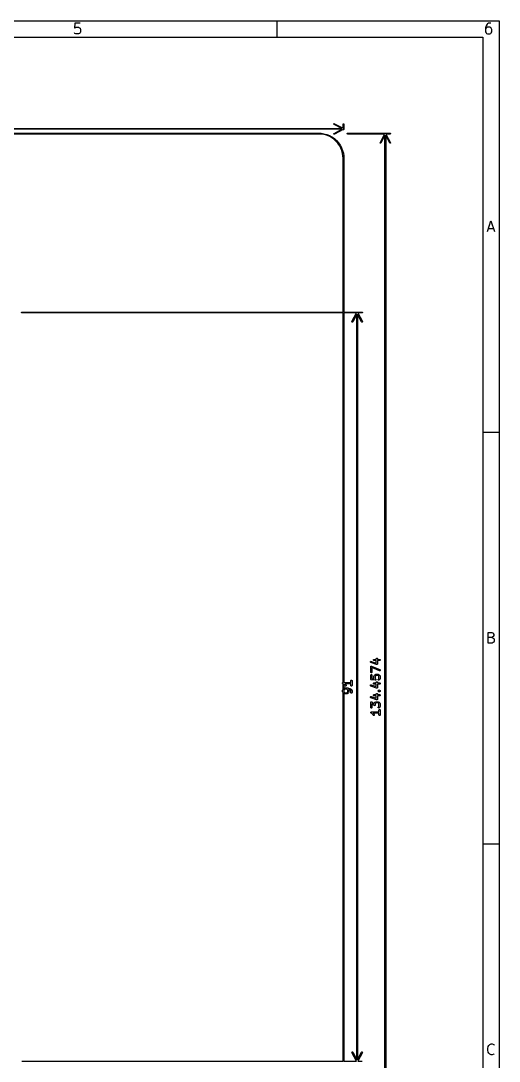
# Model space of a CAD drawing. Header units: inches. Extents: x 0.4 to 11.3, y -7.9 to -0.4.
# Drawn here: x 9.009 to 11.299, y -5.369 to -0.394 of the extents above; entities that cross this region are included whole.
import ezdxf

# ---------------------------------------------------------------- set-up
doc = ezdxf.new("R2010")
doc.units = ezdxf.units.IN
doc.header["$MEASUREMENT"] = 0
doc.layers.add('Adhesive', color=254, linetype='CONTINUOUS', true_color=0xb4dbd2)

msp = doc.modelspace()

# ---------------------------------------------------------------- linework, layer by layer
at = {"layer": 'Adhesive', "linetype": 'CONTINUOUS'}
for p, q in [((10.5074, -0.8874), (10.5081, -0.886)), ((10.5079, -0.8888), (10.5074, -0.8874)), ((10.5085, -0.8893), (10.5079, -0.8888)), ((10.5081, -0.886), (10.5095, -0.8856)), ((10.5457, -0.9087), (10.5085, -0.8893)), ((10.5095, -0.8856), (10.5103, -0.8858)), ((10.5103, -0.8858), (10.5518, -0.9074)), ((10.5518, -0.8875), (10.5519, -0.8868)), ((10.5518, -0.9074), (10.5518, -0.8875)), ((10.5519, -0.8868), (10.553, -0.8857)), ((10.553, -0.8857), (10.5545, -0.8857)), ((10.5545, -0.8857), (10.5555, -0.8868)), ((10.5555, -0.8868), (10.5557, -0.8875)), ((10.5557, -0.8875), (10.5557, -0.9135)), ((1.3025, -0.9087), (10.5457, -0.9087)), ((10.5457, -0.9126), (1.3025, -0.9126)), ((1.4125, -0.9312), (10.4356, -0.9312)), ((10.4356, -0.9351), (1.4126, -0.9351)), ((10.4356, -0.9312), (10.4357, -0.9312)), ((10.4457, -0.9356), (10.4356, -0.9351)), ((10.4357, -0.9312), (10.4357, -0.9312)), ((10.4357, -0.9312), (10.446, -0.9316)), ((10.4591, -0.9375), (10.4457, -0.9356)), ((10.446, -0.9316), (10.4461, -0.9317)), ((10.4461, -0.9317), (10.4462, -0.9317)), ((10.4462, -0.9317), (10.4598, -0.9337)), ((10.4721, -0.941), (10.4591, -0.9375)), ((10.4598, -0.9337), (10.4599, -0.9337)), ((10.4599, -0.9337), (10.46, -0.9337)), ((10.46, -0.9337), (10.4733, -0.9373)), ((10.4847, -0.946), (10.4721, -0.941)), ((10.4733, -0.9373), (10.4734, -0.9373)), ((10.4734, -0.9373), (10.4735, -0.9373)), ((10.4735, -0.9373), (10.4863, -0.9424)), ((10.4863, -0.9424), (10.4864, -0.9425)), ((10.4864, -0.9425), (10.4865, -0.9425)), ((10.4865, -0.9425), (10.4986, -0.949)), ((10.5074, -0.9339), (10.5079, -0.9325)), ((10.5081, -0.9352), (10.5074, -0.9339)), ((10.5079, -0.9325), (10.5085, -0.932)), ((10.5095, -0.9357), (10.5081, -0.9352)), ((10.5085, -0.932), (10.5457, -0.9126)), ((10.5103, -0.9355), (10.5095, -0.9357)), ((10.5518, -0.9138), (10.5103, -0.9355)), ((10.5519, -0.9142), (10.5518, -0.9138)), ((10.553, -0.9153), (10.5519, -0.9142)), ((10.5545, -0.9153), (10.553, -0.9153)), ((10.5555, -0.9142), (10.5545, -0.9153)), ((10.5557, -0.9135), (10.5555, -0.9142)), ((10.5716, -0.9324), (10.5727, -0.9313)), ((10.5716, -0.9339), (10.5716, -0.9324)), ((10.5727, -0.935), (10.5716, -0.9339)), ((10.5727, -0.9313), (10.5734, -0.9312)), ((10.5734, -0.9351), (10.5727, -0.935)), ((10.5734, -0.9312), (10.777, -0.9312)), ((10.7507, -0.9351), (10.5734, -0.9351)), ((10.7291, -0.9766), (10.7507, -0.9351)), ((10.752, -0.9412), (10.7326, -0.9784)), ((10.752, -6.2187), (10.752, -0.9412)), ((10.7753, -0.9784), (10.7559, -0.9412)), ((10.7559, -0.9412), (10.7559, -6.2187)), ((10.777, -0.9351), (10.7572, -0.9351)), ((10.7572, -0.9351), (10.7788, -0.9766)), ((10.777, -0.9312), (10.7778, -0.9313)), ((10.7778, -0.935), (10.777, -0.9351)), ((10.7778, -0.9313), (10.7788, -0.9324)), ((10.7788, -0.9339), (10.7778, -0.935)), ((10.7788, -0.9324), (10.7788, -0.9339)), ((10.4966, -0.9524), (10.4847, -0.946)), ((10.5076, -0.9602), (10.4966, -0.9524)), ((10.4986, -0.949), (10.4986, -0.9491)), ((10.4986, -0.9491), (10.4987, -0.9491)), ((10.4987, -0.9491), (10.51, -0.957)), ((10.5177, -0.9691), (10.5076, -0.9602)), ((10.51, -0.957), (10.5101, -0.9571)), ((10.5101, -0.9571), (10.5102, -0.9572)), ((10.5102, -0.9572), (10.5204, -0.9663)), ((10.5267, -0.9792), (10.5177, -0.9691)), ((10.5204, -0.9663), (10.5205, -0.9664)), ((10.5205, -0.9664), (10.5206, -0.9664)), ((10.5206, -0.9664), (10.5297, -0.9767)), ((10.5345, -0.9903), (10.5267, -0.9792)), ((10.5297, -0.9767), (10.5298, -0.9768)), ((10.5298, -0.9768), (10.5299, -0.9769)), ((10.5299, -0.9769), (10.5377, -0.9881)), ((10.5409, -1.0022), (10.5345, -0.9903)), ((10.5377, -0.9881), (10.5378, -0.9882)), ((10.5378, -0.9882), (10.5379, -0.9883)), ((10.5379, -0.9883), (10.5444, -1.0004)), ((10.7289, -0.9773), (10.7291, -0.9766)), ((10.7293, -0.9788), (10.7289, -0.9773)), ((10.7307, -0.9795), (10.7293, -0.9788)), ((10.7321, -0.979), (10.7307, -0.9795)), ((10.7326, -0.9784), (10.7321, -0.979)), ((10.7758, -0.979), (10.7753, -0.9784)), ((10.7772, -0.9795), (10.7758, -0.979)), ((10.7785, -0.9788), (10.7772, -0.9795)), ((10.779, -0.9773), (10.7785, -0.9788)), ((10.7788, -0.9766), (10.779, -0.9773)), ((10.5459, -1.0147), (10.5409, -1.0022)), ((10.5444, -1.0004), (10.5444, -1.0005)), ((10.5444, -1.0005), (10.5445, -1.0006)), ((10.5445, -1.0006), (10.5496, -1.0134)), ((10.5494, -1.0278), (10.5459, -1.0147)), ((10.5513, -1.0412), (10.5494, -1.0278)), ((10.5496, -1.0134), (10.5496, -1.0135)), ((10.5496, -1.0135), (10.5496, -1.0136)), ((10.5496, -1.0136), (10.5532, -1.0269)), ((10.5518, -1.0513), (10.5513, -1.0412)), ((10.5532, -1.0269), (10.5532, -1.027)), ((10.5532, -1.027), (10.5532, -1.0271)), ((10.5532, -1.0271), (10.5552, -1.0407)), ((10.5552, -1.0407), (10.5552, -1.0408)), ((10.5552, -1.0408), (10.5552, -1.0409)), ((10.5552, -1.0409), (10.5557, -1.0512)), ((10.5518, -1.7867), (10.5518, -1.0513)), ((10.5557, -1.0512), (10.5557, -1.0512)), ((10.5557, -1.0512), (10.5557, -1.0513)), ((10.5557, -1.0513), (10.5557, -1.7867)), ((9.0128, -1.7879), (9.0139, -1.7868)), ((9.0128, -1.7894), (9.0128, -1.7879)), ((9.0139, -1.7904), (9.0128, -1.7894)), ((9.0139, -1.7868), (9.0146, -1.7867)), ((9.0146, -1.7906), (9.0139, -1.7904)), ((9.0146, -1.7867), (10.5518, -1.7867)), ((10.5518, -1.7906), (9.0146, -1.7906)), ((10.5518, -3.5584), (10.5518, -1.7906)), ((10.5557, -1.7867), (10.6424, -1.7867)), ((10.5557, -1.7906), (10.5557, -3.5583)), ((10.616, -1.7906), (10.5557, -1.7906)), ((10.5945, -1.8321), (10.616, -1.7906)), ((10.6424, -1.7906), (10.6225, -1.7906)), ((10.6225, -1.7906), (10.6441, -1.8321)), ((10.6424, -1.7867), (10.6431, -1.7868)), ((10.6431, -1.7904), (10.6424, -1.7906)), ((10.6431, -1.7868), (10.6442, -1.7879)), ((10.6442, -1.7894), (10.6431, -1.7904)), ((10.6442, -1.7879), (10.6442, -1.7894)), ((10.5942, -1.8328), (10.5945, -1.8321)), ((10.5947, -1.8342), (10.5942, -1.8328)), ((10.596, -1.8349), (10.5947, -1.8342)), ((10.5975, -1.8345), (10.596, -1.8349)), ((10.5979, -1.8339), (10.5975, -1.8345)), ((10.6173, -1.7967), (10.5979, -1.8339)), ((10.6173, -5.3633), (10.6173, -1.7967)), ((10.6406, -1.8339), (10.6213, -1.7967)), ((10.6213, -1.7967), (10.6213, -5.3633)), ((10.6411, -1.8345), (10.6406, -1.8339)), ((10.6426, -1.8349), (10.6411, -1.8345)), ((10.6439, -1.8342), (10.6426, -1.8349)), ((10.6443, -1.8328), (10.6439, -1.8342)), ((10.6441, -1.8321), (10.6443, -1.8328)), ((10.6824, -3.4596), (10.6828, -3.4585)), ((10.6825, -3.4608), (10.6824, -3.4596)), ((10.683, -3.4618), (10.6825, -3.4608)), ((10.6828, -3.4585), (10.6835, -3.4576)), ((10.6839, -3.4625), (10.683, -3.4618)), ((10.6835, -3.4576), (10.6845, -3.4571)), ((10.6844, -3.4628), (10.6839, -3.4625)), ((10.6842, -3.4825), (10.6843, -3.4819)), ((10.6842, -3.5087), (10.6842, -3.4825)), ((10.6843, -3.4819), (10.6845, -3.4813)), ((10.6843, -3.4819), (10.6843, -3.4819)), ((10.6843, -3.4819), (10.6843, -3.4819)), ((10.7125, -3.4721), (10.6844, -3.4628)), ((10.6845, -3.4571), (10.6857, -3.457)), ((10.6845, -3.4813), (10.6847, -3.4808)), ((10.6847, -3.4808), (10.6848, -3.4808)), ((10.6848, -3.4808), (10.6852, -3.4804)), ((10.6848, -3.4808), (10.6848, -3.4808)), ((10.6852, -3.4804), (10.6856, -3.48)), ((10.6856, -3.48), (10.6861, -3.4798)), ((10.6856, -3.48), (10.6856, -3.48)), ((10.6856, -3.48), (10.6856, -3.48)), ((10.6857, -3.457), (10.6863, -3.4572)), ((10.6861, -3.4798), (10.6866, -3.4796)), ((10.6863, -3.4572), (10.7105, -3.4653)), ((10.6866, -3.4796), (10.6866, -3.4796)), ((10.6866, -3.4796), (10.6867, -3.4796)), ((10.6867, -3.4796), (10.6872, -3.4796)), ((10.6872, -3.4796), (10.6878, -3.4796)), ((10.6878, -3.4796), (10.6878, -3.4796)), ((10.6878, -3.4796), (10.6878, -3.4796)), ((10.6878, -3.4796), (10.6884, -3.4798)), ((10.6884, -3.4798), (10.7277, -3.4966)), ((10.6974, -3.45), (10.6979, -3.449)), ((10.6974, -3.4512), (10.6974, -3.45)), ((10.6979, -3.4522), (10.6974, -3.4512)), ((10.6979, -3.449), (10.6987, -3.4481)), ((10.6987, -3.4531), (10.6979, -3.4522)), ((10.6987, -3.4481), (10.6997, -3.4477)), ((10.6997, -3.4535), (10.6987, -3.4531)), ((10.6997, -3.4477), (10.7003, -3.4476)), ((10.7003, -3.4536), (10.6997, -3.4535)), ((10.7003, -3.4476), (10.7105, -3.4476)), ((10.7105, -3.4536), (10.7003, -3.4536)), ((10.7105, -3.4444), (10.711, -3.4433)), ((10.7105, -3.445), (10.7105, -3.4444)), ((10.7105, -3.4476), (10.7105, -3.445)), ((10.7105, -3.4653), (10.7105, -3.4536)), ((10.711, -3.4433), (10.7118, -3.4425)), ((10.7118, -3.4425), (10.7129, -3.4421)), ((10.7128, -3.4722), (10.7125, -3.4721)), ((10.7129, -3.4722), (10.7128, -3.4722)), ((10.7129, -3.4421), (10.714, -3.4421)), ((10.7131, -3.4723), (10.7129, -3.4722)), ((10.7129, -3.4722), (10.7129, -3.4722)), ((10.7135, -3.4722), (10.7131, -3.4723)), ((10.714, -3.4722), (10.7135, -3.4722)), ((10.714, -3.4421), (10.7151, -3.4425)), ((10.7141, -3.4722), (10.714, -3.4722)), ((10.7142, -3.4722), (10.7141, -3.4722)), ((10.7146, -3.472), (10.7142, -3.4722)), ((10.7151, -3.4718), (10.7146, -3.472)), ((10.7151, -3.4425), (10.7159, -3.4433)), ((10.7152, -3.4717), (10.7151, -3.4718)), ((10.7153, -3.4717), (10.7152, -3.4717)), ((10.7156, -3.4713), (10.7153, -3.4717)), ((10.7159, -3.471), (10.7156, -3.4713)), ((10.7159, -3.4433), (10.7163, -3.4444)), ((10.716, -3.4708), (10.7159, -3.4709)), ((10.7159, -3.4709), (10.7159, -3.471)), ((10.7162, -3.4704), (10.716, -3.4708)), ((10.7163, -3.4699), (10.7162, -3.4704)), ((10.7163, -3.4444), (10.7164, -3.445)), ((10.7164, -3.4698), (10.7163, -3.4699)), ((10.7164, -3.445), (10.7164, -3.4476)), ((10.7164, -3.4476), (10.7266, -3.4476)), ((10.7266, -3.4536), (10.7164, -3.4536)), ((10.7164, -3.4536), (10.7164, -3.4693)), ((10.7164, -3.4693), (10.7164, -3.4696)), ((10.7164, -3.4696), (10.7164, -3.4697)), ((10.7164, -3.4697), (10.7164, -3.4698)), ((10.7266, -3.4476), (10.7271, -3.4477)), ((10.7271, -3.4535), (10.7266, -3.4536)), ((10.7271, -3.4477), (10.7282, -3.4481)), ((10.7282, -3.4531), (10.7271, -3.4535)), ((10.7282, -3.4481), (10.729, -3.449)), ((10.729, -3.4522), (10.7282, -3.4531)), ((10.729, -3.449), (10.7295, -3.45)), ((10.7295, -3.4512), (10.729, -3.4522)), ((10.7295, -3.45), (10.7295, -3.4512)), ((10.6843, -3.5093), (10.6842, -3.5087)), ((10.6842, -3.5237), (10.6843, -3.5231)), ((10.6842, -3.5425), (10.6842, -3.5237)), ((10.6847, -3.5104), (10.6843, -3.5093)), ((10.6843, -3.5231), (10.6847, -3.5221)), ((10.6856, -3.5112), (10.6847, -3.5104)), ((10.6847, -3.5221), (10.6856, -3.5213)), ((10.6866, -3.5116), (10.6856, -3.5112)), ((10.6856, -3.5213), (10.6866, -3.5208)), ((10.6878, -3.5116), (10.6866, -3.5116)), ((10.6866, -3.5208), (10.6878, -3.5208)), ((10.6888, -3.5112), (10.6878, -3.5116)), ((10.6878, -3.5208), (10.6888, -3.5213)), ((10.6897, -3.5104), (10.6888, -3.5112)), ((10.6888, -3.5213), (10.6897, -3.5221)), ((10.6901, -3.5093), (10.6897, -3.5104)), ((10.6897, -3.5221), (10.6901, -3.5231)), ((10.6902, -3.5087), (10.6901, -3.5093)), ((10.6901, -3.5231), (10.6902, -3.5237)), ((10.7254, -3.5021), (10.6902, -3.4869)), ((10.6902, -3.4869), (10.6902, -3.5087)), ((10.6902, -3.5237), (10.6902, -3.5398)), ((10.6992, -3.5293), (10.6993, -3.5288)), ((10.6992, -3.5387), (10.6992, -3.5293)), ((10.6993, -3.5286), (10.6996, -3.528)), ((10.6993, -3.5287), (10.6993, -3.5286)), ((10.6993, -3.5288), (10.6993, -3.5287)), ((10.6996, -3.528), (10.7014, -3.5243)), ((10.7014, -3.5243), (10.7016, -3.524)), ((10.7016, -3.524), (10.7017, -3.5239)), ((10.7016, -3.524), (10.7016, -3.524)), ((10.7017, -3.5238), (10.7018, -3.5237)), ((10.7017, -3.5239), (10.7017, -3.5238)), ((10.7018, -3.5237), (10.702, -3.5235)), ((10.702, -3.5235), (10.7039, -3.5216)), ((10.7039, -3.5216), (10.7041, -3.5214)), ((10.7041, -3.5214), (10.7042, -3.5213)), ((10.7041, -3.5214), (10.7041, -3.5214)), ((10.7042, -3.5213), (10.7043, -3.5213)), ((10.7043, -3.5213), (10.7044, -3.5212)), ((10.7044, -3.5212), (10.7046, -3.5211)), ((10.7046, -3.5211), (10.7084, -3.5192)), ((10.7065, -3.5273), (10.7051, -3.53)), ((10.7051, -3.53), (10.7051, -3.538)), ((10.7077, -3.5261), (10.7065, -3.5273)), ((10.7104, -3.5248), (10.7077, -3.5261)), ((10.7084, -3.5192), (10.7089, -3.519)), ((10.7089, -3.519), (10.709, -3.519)), ((10.709, -3.519), (10.7091, -3.5189)), ((10.7091, -3.5189), (10.7097, -3.5189)), ((10.7097, -3.5189), (10.7191, -3.5189)), ((10.7184, -3.5248), (10.7104, -3.5248)), ((10.7211, -3.5261), (10.7184, -3.5248)), ((10.7191, -3.5189), (10.7196, -3.5189)), ((10.7196, -3.5189), (10.7197, -3.519)), ((10.7197, -3.519), (10.7198, -3.519)), ((10.7198, -3.519), (10.7204, -3.5192)), ((10.7204, -3.5192), (10.7241, -3.5211)), ((10.7223, -3.5273), (10.7211, -3.5261)), ((10.7236, -3.53), (10.7223, -3.5273)), ((10.7236, -3.538), (10.7236, -3.53)), ((10.7241, -3.5211), (10.7244, -3.5212)), ((10.7244, -3.5212), (10.7245, -3.5213)), ((10.7245, -3.5213), (10.7245, -3.5213)), ((10.7245, -3.5213), (10.7246, -3.5214)), ((10.7246, -3.5214), (10.7247, -3.5214)), ((10.7247, -3.5214), (10.7249, -3.5216)), ((10.7249, -3.5216), (10.7268, -3.5235)), ((10.726, -3.5022), (10.7254, -3.5021)), ((10.7271, -3.5022), (10.726, -3.5022)), ((10.7268, -3.5235), (10.727, -3.5237)), ((10.727, -3.5237), (10.727, -3.5238)), ((10.727, -3.5238), (10.7271, -3.5239)), ((10.7282, -3.5018), (10.7271, -3.5022)), ((10.7271, -3.5239), (10.7271, -3.524)), ((10.7271, -3.524), (10.7272, -3.524)), ((10.7272, -3.524), (10.7273, -3.5243)), ((10.7273, -3.5243), (10.7292, -3.528)), ((10.7277, -3.4966), (10.7282, -3.4969)), ((10.7282, -3.4969), (10.729, -3.4977)), ((10.729, -3.501), (10.7282, -3.5018)), ((10.729, -3.4977), (10.7295, -3.4988)), ((10.7295, -3.5), (10.729, -3.501)), ((10.7292, -3.528), (10.7294, -3.5286)), ((10.7294, -3.5286), (10.7294, -3.5287)), ((10.7294, -3.5287), (10.7295, -3.5288)), ((10.7295, -3.4988), (10.7295, -3.5)), ((10.7295, -3.5288), (10.7295, -3.5293)), ((10.7295, -3.5293), (10.7295, -3.5387)), ((10.5496, -3.5612), (10.5497, -3.5609)), ((10.5497, -3.5615), (10.5496, -3.5612)), ((10.5497, -3.5606), (10.5498, -3.5604)), ((10.5497, -3.5609), (10.5497, -3.5606)), ((10.5497, -3.5618), (10.5497, -3.5615)), ((10.5498, -3.5621), (10.5497, -3.5618)), ((10.5498, -3.5601), (10.55, -3.5598)), ((10.5498, -3.5604), (10.5498, -3.5601)), ((10.5498, -3.5623), (10.5498, -3.5621)), ((10.55, -3.5626), (10.5498, -3.5623)), ((10.55, -3.5598), (10.5501, -3.5596)), ((10.5501, -3.5629), (10.55, -3.5626)), ((10.5501, -3.5596), (10.5503, -3.5594)), ((10.5503, -3.5631), (10.5501, -3.5629)), ((10.5503, -3.5594), (10.5505, -3.5591)), ((10.5505, -3.5633), (10.5503, -3.5631)), ((10.5505, -3.5591), (10.5507, -3.559)), ((10.5509, -3.5637), (10.5505, -3.5633)), ((10.5507, -3.559), (10.5509, -3.5588)), ((10.5509, -3.5588), (10.5512, -3.5586)), ((10.5518, -3.5642), (10.5509, -3.5637)), ((10.5509, -3.5637), (10.5509, -3.5637)), ((10.5509, -3.5637), (10.5509, -3.5637)), ((10.5509, -3.5637), (10.5509, -3.5637)), ((10.5512, -3.5586), (10.5514, -3.5585)), ((10.5514, -3.5585), (10.5517, -3.5584)), ((10.5517, -3.5584), (10.5518, -3.5584)), ((10.5518, -3.59), (10.5518, -3.5642)), ((10.5557, -3.5583), (10.589, -3.5583)), ((10.5563, -3.5673), (10.5557, -3.5669)), ((10.5557, -3.5669), (10.5557, -3.5863)), ((10.5595, -3.5705), (10.5563, -3.5673)), ((10.5612, -3.5738), (10.5595, -3.5705)), ((10.5615, -3.5743), (10.5612, -3.5738)), ((10.5623, -3.575), (10.5615, -3.5743)), ((10.589, -3.5642), (10.5616, -3.5642)), ((10.5616, -3.5642), (10.564, -3.5666)), ((10.5634, -3.5754), (10.5623, -3.575)), ((10.5646, -3.5753), (10.5634, -3.5754)), ((10.564, -3.5666), (10.5642, -3.5668)), ((10.5642, -3.5668), (10.5643, -3.5669)), ((10.5643, -3.5669), (10.5643, -3.567)), ((10.5643, -3.567), (10.5644, -3.5671)), ((10.5644, -3.5671), (10.5644, -3.5671)), ((10.5644, -3.5671), (10.5646, -3.5674)), ((10.5646, -3.5674), (10.5664, -3.5711)), ((10.5656, -3.5748), (10.5646, -3.5753)), ((10.5664, -3.5739), (10.5656, -3.5748)), ((10.5664, -3.5711), (10.5666, -3.5717)), ((10.5667, -3.5728), (10.5664, -3.5739)), ((10.5666, -3.5717), (10.5667, -3.5728)), ((10.589, -3.5494), (10.5895, -3.5483)), ((10.589, -3.55), (10.589, -3.5494)), ((10.589, -3.5583), (10.589, -3.55)), ((10.589, -3.5725), (10.589, -3.5642)), ((10.589, -3.573), (10.589, -3.5725)), ((10.5895, -3.5741), (10.589, -3.573)), ((10.5895, -3.5483), (10.5903, -3.5475)), ((10.5903, -3.5749), (10.5895, -3.5741)), ((10.5903, -3.5475), (10.5913, -3.5471)), ((10.5913, -3.5754), (10.5903, -3.5749)), ((10.5913, -3.5471), (10.5925, -3.5471)), ((10.5925, -3.5754), (10.5913, -3.5754)), ((10.5925, -3.5471), (10.5936, -3.5475)), ((10.5936, -3.5749), (10.5925, -3.5754)), ((10.5936, -3.5475), (10.5944, -3.5483)), ((10.5944, -3.5741), (10.5936, -3.5749)), ((10.5944, -3.5483), (10.5948, -3.5494)), ((10.5948, -3.573), (10.5944, -3.5741)), ((10.5948, -3.5494), (10.5949, -3.55)), ((10.5949, -3.5725), (10.5948, -3.573)), ((10.5949, -3.55), (10.5949, -3.5725)), ((10.6824, -3.5721), (10.6828, -3.571)), ((10.6825, -3.5732), (10.6824, -3.5721)), ((10.683, -3.5743), (10.6825, -3.5732)), ((10.6828, -3.571), (10.6835, -3.5701)), ((10.6839, -3.575), (10.683, -3.5743)), ((10.6835, -3.5701), (10.6845, -3.5696)), ((10.6844, -3.5753), (10.6839, -3.575)), ((10.6843, -3.5427), (10.6842, -3.5425)), ((10.6843, -3.5428), (10.6843, -3.5427)), ((10.6843, -3.5427), (10.6843, -3.5427)), ((10.6843, -3.543), (10.6843, -3.5428)), ((10.6845, -3.5434), (10.6843, -3.543)), ((10.7125, -3.5846), (10.6844, -3.5753)), ((10.6846, -3.5439), (10.6845, -3.5434)), ((10.6845, -3.5696), (10.6857, -3.5695)), ((10.6847, -3.544), (10.6846, -3.5439)), ((10.6847, -3.5441), (10.6847, -3.544)), ((10.685, -3.5444), (10.6847, -3.5441)), ((10.6853, -3.5447), (10.685, -3.5444)), ((10.6855, -3.5448), (10.6853, -3.5447)), ((10.6856, -3.5449), (10.6855, -3.5448)), ((10.686, -3.5451), (10.6856, -3.5449)), ((10.6857, -3.5695), (10.6863, -3.5697)), ((10.6863, -3.5453), (10.686, -3.5451)), ((10.6866, -3.5453), (10.6863, -3.5453)), ((10.6863, -3.5697), (10.7105, -3.5777)), ((10.6866, -3.5454), (10.6866, -3.5453)), ((10.6867, -3.5454), (10.6866, -3.5454)), ((10.6869, -3.5454), (10.6867, -3.5454)), ((10.7057, -3.5473), (10.6869, -3.5454)), ((10.6902, -3.5398), (10.6999, -3.5408)), ((10.6974, -3.5625), (10.6979, -3.5614)), ((10.6974, -3.5637), (10.6974, -3.5625)), ((10.6979, -3.5647), (10.6974, -3.5637)), ((10.6979, -3.5614), (10.6987, -3.5606)), ((10.6987, -3.5655), (10.6979, -3.5647)), ((10.6987, -3.5606), (10.6997, -3.5602)), ((10.6997, -3.566), (10.6987, -3.5655)), ((10.6993, -3.5393), (10.6992, -3.5387)), ((10.6993, -3.5394), (10.6993, -3.5393)), ((10.6993, -3.5395), (10.6993, -3.5394)), ((10.6996, -3.54), (10.6993, -3.5395)), ((10.6999, -3.5408), (10.6996, -3.54)), ((10.6997, -3.5602), (10.7003, -3.5601)), ((10.7003, -3.566), (10.6997, -3.566)), ((10.7003, -3.5601), (10.7105, -3.5601)), ((10.7105, -3.566), (10.7003, -3.566)), ((10.7051, -3.538), (10.7065, -3.5407)), ((10.7062, -3.5473), (10.7057, -3.5473)), ((10.7064, -3.5472), (10.7062, -3.5473)), ((10.7065, -3.5472), (10.7064, -3.5472)), ((10.7065, -3.5407), (10.708, -3.5423)), ((10.7069, -3.5471), (10.7065, -3.5472)), ((10.7073, -3.5469), (10.7069, -3.5471)), ((10.7074, -3.5469), (10.7073, -3.5469)), ((10.7076, -3.5468), (10.7074, -3.5469)), ((10.7079, -3.5465), (10.7076, -3.5468)), ((10.7082, -3.5462), (10.7079, -3.5465)), ((10.708, -3.5423), (10.7084, -3.5427)), ((10.7083, -3.5461), (10.7082, -3.5462)), ((10.7084, -3.546), (10.7083, -3.5461)), ((10.7084, -3.5427), (10.7085, -3.5428)), ((10.7086, -3.5456), (10.7084, -3.546)), ((10.7085, -3.5428), (10.7086, -3.543)), ((10.7086, -3.543), (10.7087, -3.5434)), ((10.7088, -3.5452), (10.7086, -3.5456)), ((10.7087, -3.5434), (10.7088, -3.5438)), ((10.7088, -3.5438), (10.7088, -3.5439)), ((10.7088, -3.5439), (10.7089, -3.5441)), ((10.7089, -3.5441), (10.7088, -3.5445)), ((10.7088, -3.5445), (10.7088, -3.5449)), ((10.7088, -3.5449), (10.7088, -3.5451)), ((10.7088, -3.5451), (10.7088, -3.5452)), ((10.7105, -3.5569), (10.711, -3.5558)), ((10.7105, -3.5575), (10.7105, -3.5569)), ((10.7105, -3.5601), (10.7105, -3.5575)), ((10.7105, -3.5777), (10.7105, -3.566)), ((10.711, -3.5558), (10.7118, -3.555)), ((10.7118, -3.555), (10.7129, -3.5546)), ((10.7129, -3.5546), (10.714, -3.5546)), ((10.714, -3.5546), (10.7151, -3.555)), ((10.7151, -3.555), (10.7159, -3.5558)), ((10.7159, -3.5558), (10.7163, -3.5569)), ((10.7163, -3.5824), (10.7162, -3.5828)), ((10.7163, -3.5569), (10.7164, -3.5575)), ((10.7164, -3.5823), (10.7163, -3.5824)), ((10.7164, -3.5575), (10.7164, -3.5601)), ((10.7164, -3.5601), (10.7266, -3.5601)), ((10.7266, -3.566), (10.7164, -3.566)), ((10.7164, -3.566), (10.7164, -3.5818)), ((10.7164, -3.5818), (10.7164, -3.5821)), ((10.7164, -3.5821), (10.7164, -3.5822)), ((10.7164, -3.5822), (10.7164, -3.5823)), ((10.7199, -3.5438), (10.7204, -3.5427)), ((10.7199, -3.5449), (10.7199, -3.5438)), ((10.7204, -3.546), (10.7199, -3.5449)), ((10.7204, -3.5427), (10.7207, -3.5423)), ((10.7212, -3.5468), (10.7204, -3.546)), ((10.7207, -3.5423), (10.7223, -3.5407)), ((10.7222, -3.5472), (10.7212, -3.5468)), ((10.7234, -3.5472), (10.7222, -3.5472)), ((10.7223, -3.5407), (10.7236, -3.538)), ((10.7245, -3.5468), (10.7234, -3.5472)), ((10.7249, -3.5464), (10.7245, -3.5468)), ((10.7268, -3.5446), (10.7249, -3.5464)), ((10.7266, -3.5601), (10.7271, -3.5602)), ((10.7271, -3.566), (10.7266, -3.566)), ((10.727, -3.5443), (10.7268, -3.5446)), ((10.7271, -3.5442), (10.727, -3.5443)), ((10.727, -3.5443), (10.727, -3.5443)), ((10.7272, -3.544), (10.7271, -3.5441)), ((10.7271, -3.5441), (10.7271, -3.5442)), ((10.7271, -3.5602), (10.7282, -3.5606)), ((10.7282, -3.5655), (10.7271, -3.566)), ((10.7273, -3.5438), (10.7272, -3.544)), ((10.7292, -3.54), (10.7273, -3.5438)), ((10.7282, -3.5606), (10.729, -3.5614)), ((10.729, -3.5647), (10.7282, -3.5655)), ((10.729, -3.5614), (10.7295, -3.5625)), ((10.7295, -3.5637), (10.729, -3.5647)), ((10.7294, -3.5395), (10.7292, -3.54)), ((10.7295, -3.5393), (10.7294, -3.5394)), ((10.7294, -3.5394), (10.7294, -3.5395)), ((10.7295, -3.5387), (10.7295, -3.5393)), ((10.7295, -3.5625), (10.7295, -3.5637)), ((10.5496, -3.595), (10.5497, -3.5944)), ((10.5496, -3.6025), (10.5496, -3.595)), ((10.5497, -3.603), (10.5496, -3.6025)), ((10.5497, -3.5942), (10.5499, -3.5936)), ((10.5497, -3.5943), (10.5497, -3.5942)), ((10.5497, -3.5944), (10.5497, -3.5943)), ((10.5497, -3.6031), (10.5497, -3.603)), ((10.5497, -3.6032), (10.5497, -3.6031)), ((10.5499, -3.6038), (10.5497, -3.6032)), ((10.5499, -3.5936), (10.5518, -3.59)), ((10.5518, -3.6075), (10.5499, -3.6038)), ((10.5518, -5.3693), (10.5518, -3.6075)), ((10.5557, -3.5863), (10.5587, -3.5848)), ((10.5569, -3.593), (10.5557, -3.5953)), ((10.5557, -3.5953), (10.5557, -3.6021)), ((10.5557, -3.6021), (10.5569, -3.6045)), ((10.5587, -3.6126), (10.5557, -3.6111)), ((10.5557, -3.6111), (10.5557, -5.3693)), ((10.5581, -3.5918), (10.5569, -3.593)), ((10.5569, -3.6045), (10.5581, -3.6057)), ((10.5607, -3.5904), (10.5581, -3.5918)), ((10.5581, -3.6057), (10.5607, -3.607)), ((10.5587, -3.5848), (10.5593, -3.5846)), ((10.5593, -3.6128), (10.5587, -3.6126)), ((10.5593, -3.5846), (10.5594, -3.5846)), ((10.5594, -3.6128), (10.5593, -3.6128)), ((10.5594, -3.5846), (10.5595, -3.5846)), ((10.5595, -3.6129), (10.5594, -3.6128)), ((10.5595, -3.5846), (10.5601, -3.5845)), ((10.5601, -3.6129), (10.5595, -3.6129)), ((10.5601, -3.5845), (10.575, -3.5845)), ((10.5694, -3.6129), (10.5601, -3.6129)), ((10.5687, -3.5904), (10.5607, -3.5904)), ((10.5607, -3.607), (10.5687, -3.607)), ((10.5714, -3.5918), (10.5687, -3.5904)), ((10.5687, -3.607), (10.5714, -3.6057)), ((10.57, -3.6129), (10.5694, -3.6129)), ((10.5701, -3.6128), (10.57, -3.6129)), ((10.5702, -3.6128), (10.5701, -3.6128)), ((10.5707, -3.6126), (10.5702, -3.6128)), ((10.5745, -3.6107), (10.5707, -3.6126)), ((10.5726, -3.593), (10.5714, -3.5918)), ((10.5714, -3.6057), (10.5726, -3.6045)), ((10.574, -3.5957), (10.5726, -3.593)), ((10.5726, -3.6045), (10.574, -3.6018)), ((10.574, -3.6018), (10.574, -3.5957)), ((10.5747, -3.6106), (10.5745, -3.6107)), ((10.5748, -3.6105), (10.5747, -3.6106)), ((10.5749, -3.6105), (10.5748, -3.6105)), ((10.575, -3.6104), (10.5749, -3.6105)), ((10.575, -3.5845), (10.5751, -3.5845)), ((10.5753, -3.6102), (10.575, -3.6104)), ((10.575, -3.6104), (10.575, -3.6104)), ((10.5751, -3.5845), (10.5752, -3.5845)), ((10.5752, -3.5845), (10.5754, -3.5845)), ((10.5771, -3.6083), (10.5753, -3.6102)), ((10.5754, -3.5845), (10.5756, -3.5846)), ((10.5756, -3.5846), (10.5757, -3.5846)), ((10.5757, -3.5846), (10.5758, -3.5846)), ((10.5758, -3.5846), (10.5833, -3.5865)), ((10.5773, -3.6081), (10.5771, -3.6083)), ((10.5774, -3.608), (10.5773, -3.6081)), ((10.5775, -3.6078), (10.5774, -3.6079)), ((10.5774, -3.6079), (10.5774, -3.608)), ((10.5777, -3.6075), (10.5775, -3.6078)), ((10.5775, -3.6078), (10.5775, -3.6078)), ((10.5796, -3.6038), (10.5777, -3.6075)), ((10.5813, -3.5921), (10.5784, -3.5913)), ((10.5784, -3.5913), (10.5796, -3.5936)), ((10.5796, -3.5936), (10.5798, -3.5942)), ((10.5798, -3.6032), (10.5796, -3.6038)), ((10.5798, -3.5942), (10.5798, -3.5943)), ((10.5798, -3.5943), (10.5798, -3.5944)), ((10.5798, -3.5944), (10.5799, -3.595)), ((10.5799, -3.6025), (10.5798, -3.603)), ((10.5798, -3.603), (10.5798, -3.6031)), ((10.5798, -3.6031), (10.5798, -3.6032)), ((10.5799, -3.595), (10.5799, -3.6025)), ((10.5863, -3.5954), (10.5813, -3.5921)), ((10.5833, -3.5865), (10.5836, -3.5866)), ((10.5836, -3.5866), (10.5837, -3.5866)), ((10.5837, -3.5866), (10.5837, -3.5866)), ((10.5837, -3.5866), (10.5838, -3.5867)), ((10.5838, -3.5867), (10.5839, -3.5867)), ((10.5839, -3.5867), (10.5842, -3.5869)), ((10.5842, -3.5869), (10.5898, -3.5906)), ((10.5876, -3.5967), (10.5863, -3.5954)), ((10.589, -3.5994), (10.5876, -3.5967)), ((10.589, -3.6062), (10.589, -3.5994)), ((10.589, -3.6068), (10.589, -3.6062)), ((10.5895, -3.6078), (10.589, -3.6068)), ((10.5903, -3.6087), (10.5895, -3.6078)), ((10.5898, -3.5906), (10.5898, -3.5906)), ((10.5898, -3.5906), (10.5898, -3.5906)), ((10.5898, -3.5906), (10.59, -3.5908)), ((10.59, -3.5908), (10.5903, -3.591)), ((10.5903, -3.591), (10.5903, -3.591)), ((10.5903, -3.591), (10.5903, -3.591)), ((10.5903, -3.591), (10.5921, -3.5929)), ((10.5913, -3.6091), (10.5903, -3.6087)), ((10.5925, -3.6091), (10.5913, -3.6091)), ((10.5921, -3.5929), (10.5923, -3.5931)), ((10.5923, -3.5931), (10.5924, -3.5931)), ((10.5924, -3.5931), (10.5924, -3.5932)), ((10.5924, -3.5932), (10.5925, -3.5933)), ((10.5925, -3.5933), (10.5925, -3.5934)), ((10.5925, -3.5934), (10.5927, -3.5936)), ((10.5936, -3.6087), (10.5925, -3.6091)), ((10.5927, -3.5936), (10.5946, -3.5974)), ((10.5944, -3.6078), (10.5936, -3.6087)), ((10.5948, -3.6068), (10.5944, -3.6078)), ((10.5946, -3.5974), (10.5948, -3.5979)), ((10.5948, -3.5979), (10.5948, -3.598)), ((10.5948, -3.598), (10.5948, -3.5981)), ((10.5948, -3.5981), (10.5949, -3.5987)), ((10.5949, -3.6062), (10.5948, -3.6068)), ((10.5949, -3.5987), (10.5949, -3.6062)), ((10.6824, -3.6283), (10.6828, -3.6272)), ((10.6825, -3.6295), (10.6824, -3.6283)), ((10.683, -3.6305), (10.6825, -3.6295)), ((10.6828, -3.6272), (10.6835, -3.6264)), ((10.6839, -3.6313), (10.683, -3.6305)), ((10.6835, -3.6264), (10.6845, -3.6259)), ((10.6844, -3.6315), (10.6839, -3.6313)), ((10.7125, -3.6409), (10.6844, -3.6315)), ((10.6845, -3.6259), (10.6857, -3.6258)), ((10.6857, -3.6258), (10.6863, -3.6259)), ((10.6863, -3.6259), (10.7105, -3.634)), ((10.6974, -3.6188), (10.6979, -3.6177)), ((10.6974, -3.6199), (10.6974, -3.6188)), ((10.6979, -3.621), (10.6974, -3.6199)), ((10.6979, -3.6177), (10.6987, -3.6169)), ((10.6987, -3.6218), (10.6979, -3.621)), ((10.6987, -3.6169), (10.6997, -3.6164)), ((10.6997, -3.6222), (10.6987, -3.6218)), ((10.6997, -3.6164), (10.7003, -3.6164)), ((10.7003, -3.6223), (10.6997, -3.6222)), ((10.7003, -3.6164), (10.7105, -3.6164)), ((10.7105, -3.6223), (10.7003, -3.6223)), ((10.7105, -3.6131), (10.711, -3.6121)), ((10.7105, -3.6137), (10.7105, -3.6131)), ((10.7105, -3.6164), (10.7105, -3.6137)), ((10.7105, -3.634), (10.7105, -3.6223)), ((10.711, -3.6121), (10.7118, -3.6112)), ((10.7118, -3.6112), (10.7129, -3.6108)), ((10.7128, -3.5847), (10.7125, -3.5846)), ((10.7129, -3.5847), (10.7128, -3.5847)), ((10.7131, -3.5848), (10.7129, -3.5847)), ((10.7129, -3.5847), (10.7129, -3.5847)), ((10.7129, -3.6108), (10.714, -3.6108)), ((10.7135, -3.5847), (10.7131, -3.5848)), ((10.714, -3.5847), (10.7135, -3.5847)), ((10.7141, -3.5847), (10.714, -3.5847)), ((10.714, -3.6108), (10.7151, -3.6112)), ((10.7142, -3.5847), (10.7141, -3.5847)), ((10.7146, -3.5845), (10.7142, -3.5847)), ((10.7151, -3.5843), (10.7146, -3.5845)), ((10.7152, -3.5842), (10.7151, -3.5843)), ((10.7151, -3.6112), (10.7159, -3.6121)), ((10.7153, -3.5842), (10.7152, -3.5842)), ((10.7156, -3.5838), (10.7153, -3.5842)), ((10.7159, -3.5835), (10.7156, -3.5838)), ((10.716, -3.5833), (10.7159, -3.5834)), ((10.7159, -3.5834), (10.7159, -3.5835)), ((10.7159, -3.6121), (10.7163, -3.6131)), ((10.7162, -3.5828), (10.716, -3.5833)), ((10.7163, -3.6131), (10.7164, -3.6137)), ((10.7164, -3.6137), (10.7164, -3.6164)), ((10.7164, -3.6164), (10.7266, -3.6164)), ((10.7266, -3.6223), (10.7164, -3.6223)), ((10.7164, -3.6223), (10.7164, -3.6381)), ((10.7199, -3.5981), (10.7202, -3.5974)), ((10.7199, -3.5993), (10.7199, -3.5981)), ((10.7204, -3.6003), (10.7199, -3.5993)), ((10.7202, -3.5974), (10.7204, -3.5971)), ((10.7204, -3.5971), (10.7207, -3.5966)), ((10.7204, -3.5971), (10.7204, -3.5971)), ((10.7207, -3.6008), (10.7204, -3.6003)), ((10.7204, -3.6003), (10.7204, -3.6003)), ((10.7207, -3.5966), (10.7226, -3.5947)), ((10.7226, -3.6027), (10.7207, -3.6008)), ((10.7226, -3.5947), (10.7231, -3.5944)), ((10.7231, -3.603), (10.7226, -3.6027)), ((10.7231, -3.5944), (10.7241, -3.5939)), ((10.7241, -3.6035), (10.7231, -3.603)), ((10.7241, -3.5939), (10.7253, -3.5939)), ((10.7253, -3.6035), (10.7241, -3.6035)), ((10.7253, -3.5939), (10.7263, -3.5944)), ((10.7263, -3.603), (10.7253, -3.6035)), ((10.7263, -3.5944), (10.7263, -3.5944)), ((10.7263, -3.5944), (10.7268, -3.5947)), ((10.7268, -3.6027), (10.7263, -3.603)), ((10.7266, -3.6164), (10.7271, -3.6164)), ((10.7271, -3.6222), (10.7266, -3.6223)), ((10.7268, -3.5947), (10.7287, -3.5966)), ((10.7287, -3.6008), (10.7268, -3.6027)), ((10.7271, -3.6164), (10.7282, -3.6169)), ((10.7282, -3.6218), (10.7271, -3.6222)), ((10.7282, -3.6169), (10.729, -3.6177)), ((10.729, -3.621), (10.7282, -3.6218)), ((10.7287, -3.5966), (10.729, -3.5971)), ((10.729, -3.6003), (10.7287, -3.6008)), ((10.729, -3.5971), (10.7292, -3.5974)), ((10.7295, -3.5993), (10.729, -3.6003)), ((10.729, -3.6177), (10.7295, -3.6188)), ((10.7295, -3.6199), (10.729, -3.621)), ((10.7292, -3.5974), (10.7295, -3.5981)), ((10.7295, -3.5981), (10.7295, -3.5993)), ((10.7295, -3.6188), (10.7295, -3.6199)), ((10.6842, -3.6531), (10.6843, -3.6528)), ((10.6842, -3.6774), (10.6842, -3.6531)), ((10.6843, -3.678), (10.6842, -3.6774)), ((10.6843, -3.6525), (10.6845, -3.6521)), ((10.6843, -3.6526), (10.6843, -3.6525)), ((10.6843, -3.6527), (10.6843, -3.6526)), ((10.6843, -3.6528), (10.6843, -3.6527)), ((10.6847, -3.6791), (10.6843, -3.678)), ((10.6845, -3.6521), (10.6846, -3.6516)), ((10.6846, -3.6516), (10.6847, -3.6515)), ((10.6847, -3.6514), (10.6851, -3.6511)), ((10.6847, -3.6515), (10.6847, -3.6514)), ((10.6856, -3.6799), (10.6847, -3.6791)), ((10.6851, -3.6511), (10.6854, -3.6507)), ((10.6854, -3.6507), (10.6855, -3.6507)), ((10.6855, -3.6507), (10.6856, -3.6506)), ((10.6856, -3.6506), (10.686, -3.6504)), ((10.6866, -3.6803), (10.6856, -3.6799)), ((10.686, -3.6504), (10.6864, -3.6502)), ((10.6864, -3.6502), (10.6865, -3.6502)), ((10.6865, -3.6502), (10.6866, -3.6502)), ((10.6866, -3.6502), (10.6871, -3.6502)), ((10.6878, -3.6803), (10.6866, -3.6803)), ((10.6871, -3.6502), (10.6876, -3.6501)), ((10.6876, -3.6501), (10.6877, -3.6502)), ((10.6877, -3.6502), (10.6878, -3.6502)), ((10.6878, -3.6502), (10.6882, -3.6504)), ((10.6888, -3.6799), (10.6878, -3.6803)), ((10.6882, -3.6504), (10.6887, -3.6505)), ((10.6887, -3.6505), (10.6888, -3.6506)), ((10.6888, -3.6506), (10.6888, -3.6506)), ((10.6888, -3.6506), (10.6889, -3.6507)), ((10.6897, -3.6791), (10.6888, -3.6799)), ((10.6889, -3.6507), (10.6891, -3.6509)), ((10.6891, -3.6509), (10.6994, -3.6598)), ((10.6901, -3.678), (10.6897, -3.6791)), ((10.6902, -3.6774), (10.6901, -3.678)), ((10.7003, -3.6684), (10.6902, -3.6596)), ((10.6902, -3.6596), (10.6902, -3.6774)), ((10.6994, -3.6598), (10.6996, -3.6593)), ((10.6996, -3.6593), (10.7014, -3.6555)), ((10.7005, -3.6686), (10.7003, -3.6684)), ((10.7006, -3.6687), (10.7005, -3.6686)), ((10.7007, -3.6688), (10.7006, -3.6687)), ((10.7006, -3.6687), (10.7006, -3.6687)), ((10.7012, -3.6689), (10.7007, -3.6688)), ((10.7016, -3.6691), (10.7012, -3.6689)), ((10.7014, -3.6555), (10.7016, -3.6553)), ((10.7016, -3.6552), (10.7017, -3.6551)), ((10.7016, -3.6553), (10.7016, -3.6552)), ((10.7017, -3.6691), (10.7016, -3.6691)), ((10.7017, -3.6551), (10.7017, -3.655)), ((10.7017, -3.655), (10.7018, -3.655)), ((10.7018, -3.6691), (10.7017, -3.6691)), ((10.7018, -3.655), (10.702, -3.6547)), ((10.7023, -3.6691), (10.7018, -3.6691)), ((10.702, -3.6547), (10.7039, -3.6529)), ((10.7028, -3.6691), (10.7023, -3.6691)), ((10.7029, -3.6691), (10.7028, -3.6691)), ((10.703, -3.669), (10.7029, -3.6691)), ((10.7034, -3.6688), (10.703, -3.669)), ((10.7038, -3.6687), (10.7034, -3.6688)), ((10.7039, -3.6686), (10.7038, -3.6687)), ((10.7039, -3.6529), (10.7041, -3.6527)), ((10.704, -3.6685), (10.7039, -3.6686)), ((10.7043, -3.6682), (10.704, -3.6685)), ((10.7041, -3.6527), (10.7041, -3.6526)), ((10.7041, -3.6526), (10.7042, -3.6526)), ((10.7042, -3.6526), (10.7043, -3.6525)), ((10.7043, -3.6525), (10.7044, -3.6525)), ((10.7047, -3.6678), (10.7043, -3.6682)), ((10.7044, -3.6525), (10.7046, -3.6523)), ((10.7046, -3.6523), (10.7084, -3.6504)), ((10.7048, -3.6677), (10.7047, -3.6677)), ((10.7047, -3.6677), (10.7047, -3.6678)), ((10.7049, -3.6672), (10.7048, -3.6677)), ((10.7051, -3.6668), (10.7049, -3.6672)), ((10.7065, -3.6586), (10.7051, -3.6613)), ((10.7051, -3.6613), (10.7051, -3.6662)), ((10.7051, -3.6662), (10.7051, -3.6665)), ((10.7051, -3.6665), (10.7051, -3.6666)), ((10.7051, -3.6666), (10.7051, -3.6666)), ((10.7051, -3.6666), (10.7051, -3.6668)), ((10.7077, -3.6574), (10.7065, -3.6586)), ((10.7104, -3.656), (10.7077, -3.6574)), ((10.7084, -3.6504), (10.7089, -3.6502)), ((10.7089, -3.6502), (10.709, -3.6502)), ((10.709, -3.6502), (10.7091, -3.6502)), ((10.7091, -3.6502), (10.7097, -3.6501)), ((10.7097, -3.6501), (10.7191, -3.6501)), ((10.7184, -3.656), (10.7104, -3.656)), ((10.7128, -3.6409), (10.7125, -3.6409)), ((10.7129, -3.641), (10.7128, -3.6409)), ((10.7131, -3.641), (10.7129, -3.641)), ((10.7129, -3.641), (10.7129, -3.641)), ((10.7135, -3.641), (10.7131, -3.641)), ((10.714, -3.641), (10.7135, -3.641)), ((10.7141, -3.6409), (10.714, -3.641)), ((10.7142, -3.6409), (10.7141, -3.6409)), ((10.7146, -3.6407), (10.7142, -3.6409)), ((10.7151, -3.6405), (10.7146, -3.6407)), ((10.7152, -3.6405), (10.7151, -3.6405)), ((10.7153, -3.6404), (10.7152, -3.6405)), ((10.7156, -3.6401), (10.7153, -3.6404)), ((10.7159, -3.6397), (10.7156, -3.6401)), ((10.716, -3.6395), (10.7159, -3.6396)), ((10.7159, -3.6396), (10.7159, -3.6397)), ((10.7162, -3.6391), (10.716, -3.6395)), ((10.7163, -3.6387), (10.7162, -3.6391)), ((10.7164, -3.6385), (10.7163, -3.6387)), ((10.7164, -3.6381), (10.7164, -3.6384)), ((10.7164, -3.6384), (10.7164, -3.6384)), ((10.7164, -3.6384), (10.7164, -3.6385)), ((10.7211, -3.6574), (10.7184, -3.656)), ((10.7191, -3.6501), (10.7196, -3.6502)), ((10.7196, -3.6502), (10.7197, -3.6502)), ((10.7197, -3.6502), (10.7198, -3.6502)), ((10.7198, -3.6502), (10.7204, -3.6504)), ((10.7199, -3.6769), (10.7204, -3.6758)), ((10.7199, -3.678), (10.7199, -3.6769)), ((10.7204, -3.6791), (10.7199, -3.678)), ((10.7204, -3.6504), (10.7241, -3.6523)), ((10.7204, -3.6758), (10.7207, -3.6754)), ((10.7212, -3.6799), (10.7204, -3.6791)), ((10.7207, -3.6754), (10.7223, -3.6738)), ((10.7223, -3.6586), (10.7211, -3.6574)), ((10.7222, -3.6803), (10.7212, -3.6799)), ((10.7234, -3.6803), (10.7222, -3.6803)), ((10.7236, -3.6613), (10.7223, -3.6586)), ((10.7223, -3.6738), (10.7236, -3.6711)), ((10.7245, -3.6799), (10.7234, -3.6803)), ((10.7236, -3.6711), (10.7236, -3.6613)), ((10.7241, -3.6523), (10.7244, -3.6525)), ((10.7244, -3.6525), (10.7245, -3.6525)), ((10.7245, -3.6525), (10.7245, -3.6526)), ((10.7245, -3.6526), (10.7246, -3.6526)), ((10.7249, -3.6795), (10.7245, -3.6799)), ((10.7246, -3.6526), (10.7247, -3.6527)), ((10.7247, -3.6527), (10.7249, -3.6529)), ((10.7249, -3.6529), (10.7268, -3.6547)), ((10.7268, -3.6777), (10.7249, -3.6795)), ((10.7268, -3.6547), (10.727, -3.655)), ((10.727, -3.6774), (10.7268, -3.6777)), ((10.727, -3.655), (10.727, -3.655)), ((10.727, -3.655), (10.7271, -3.6551)), ((10.7271, -3.6773), (10.727, -3.6774)), ((10.727, -3.6774), (10.727, -3.6774)), ((10.7271, -3.6551), (10.7271, -3.6552)), ((10.7271, -3.6552), (10.7272, -3.6553)), ((10.7272, -3.6771), (10.7271, -3.6772)), ((10.7271, -3.6772), (10.7271, -3.6773)), ((10.7272, -3.6553), (10.7273, -3.6555)), ((10.7273, -3.6769), (10.7272, -3.6771)), ((10.7273, -3.6555), (10.7292, -3.6593)), ((10.7292, -3.6731), (10.7273, -3.6769)), ((10.7292, -3.6593), (10.7294, -3.6598)), ((10.7294, -3.6726), (10.7292, -3.6731)), ((10.7294, -3.6598), (10.7294, -3.6599)), ((10.7294, -3.6599), (10.7295, -3.66)), ((10.7295, -3.6724), (10.7294, -3.6725)), ((10.7294, -3.6725), (10.7294, -3.6726)), ((10.7295, -3.66), (10.7295, -3.6606)), ((10.7295, -3.6606), (10.7295, -3.6718)), ((10.7295, -3.6718), (10.7295, -3.6724)), ((10.6842, -3.7018), (10.6843, -3.7015)), ((10.6843, -3.7021), (10.6842, -3.7018)), ((10.6843, -3.7012), (10.6844, -3.701)), ((10.6843, -3.7015), (10.6843, -3.7012)), ((10.6843, -3.7024), (10.6843, -3.7021)), ((10.6844, -3.7027), (10.6843, -3.7024)), ((10.6844, -3.701), (10.6845, -3.7007)), ((10.6845, -3.703), (10.6844, -3.7027)), ((10.6845, -3.7007), (10.6846, -3.7004)), ((10.6846, -3.7032), (10.6845, -3.703)), ((10.6846, -3.7004), (10.6847, -3.7002)), ((10.6847, -3.7035), (10.6846, -3.7032)), ((10.6847, -3.7002), (10.6849, -3.7)), ((10.6849, -3.7037), (10.6847, -3.7035)), ((10.6849, -3.7), (10.6851, -3.6997)), ((10.6851, -3.7039), (10.6849, -3.7037)), ((10.6851, -3.6997), (10.6854, -3.6996)), ((10.6856, -3.7043), (10.6851, -3.7039)), ((10.6854, -3.6996), (10.6856, -3.6994)), ((10.6856, -3.6994), (10.6858, -3.6993)), ((10.6909, -3.7079), (10.6856, -3.7043)), ((10.6856, -3.7043), (10.6856, -3.7043)), ((10.6856, -3.7043), (10.6856, -3.7043)), ((10.6856, -3.7043), (10.6856, -3.7043)), ((10.6858, -3.6993), (10.6861, -3.6991)), ((10.6861, -3.6991), (10.6864, -3.699)), ((10.6864, -3.699), (10.6866, -3.6989)), ((10.6866, -3.6989), (10.6872, -3.6989)), ((10.6872, -3.6989), (10.6872, -3.6989)), ((10.6872, -3.6989), (10.6872, -3.6989)), ((10.6872, -3.6989), (10.6872, -3.6989)), ((10.6872, -3.6989), (10.7236, -3.6989)), ((10.6941, -3.7111), (10.6909, -3.7079)), ((10.6958, -3.7144), (10.6941, -3.7111)), ((10.6961, -3.7149), (10.6958, -3.7144)), ((10.697, -3.7156), (10.6961, -3.7149)), ((10.7236, -3.7048), (10.6962, -3.7048)), ((10.6962, -3.7048), (10.6987, -3.7072)), ((10.6981, -3.716), (10.697, -3.7156)), ((10.6992, -3.7159), (10.6981, -3.716)), ((10.6987, -3.7072), (10.6988, -3.7075)), ((10.6988, -3.7075), (10.6989, -3.7075)), ((10.6989, -3.7075), (10.699, -3.7076)), ((10.699, -3.7076), (10.699, -3.7077)), ((10.699, -3.7077), (10.6991, -3.7077)), ((10.6991, -3.7077), (10.6992, -3.708)), ((10.6992, -3.708), (10.7011, -3.7117)), ((10.7003, -3.7154), (10.6992, -3.7159)), ((10.701, -3.7145), (10.7003, -3.7154)), ((10.7014, -3.7134), (10.701, -3.7145)), ((10.7011, -3.7117), (10.7013, -3.7123)), ((10.7013, -3.7123), (10.7014, -3.7134)), ((10.7236, -3.6906), (10.7237, -3.69)), ((10.7236, -3.6989), (10.7236, -3.6906)), ((10.7236, -3.7131), (10.7236, -3.7048)), ((10.7237, -3.7136), (10.7236, -3.7131)), ((10.7237, -3.69), (10.7241, -3.6889)), ((10.7241, -3.7147), (10.7237, -3.7136)), ((10.7241, -3.6889), (10.7249, -3.6881)), ((10.7249, -3.7155), (10.7241, -3.7147)), ((10.7249, -3.6881), (10.726, -3.6877)), ((10.726, -3.716), (10.7249, -3.7155)), ((10.726, -3.6877), (10.7271, -3.6877)), ((10.7271, -3.716), (10.726, -3.716)), ((10.7271, -3.6877), (10.7282, -3.6881)), ((10.7282, -3.7155), (10.7271, -3.716)), ((10.7282, -3.6881), (10.729, -3.6889)), ((10.729, -3.7147), (10.7282, -3.7155)), ((10.729, -3.6889), (10.7295, -3.69)), ((10.7295, -3.7136), (10.729, -3.7147)), ((10.7295, -3.69), (10.7295, -3.6906)), ((10.7295, -3.6906), (10.7295, -3.7131)), ((10.7295, -3.7131), (10.7295, -3.7136)), ((9.0139, -5.3695), (9.0146, -5.3693)), ((9.0146, -5.3693), (10.5518, -5.3693)), ((10.5557, -5.3693), (10.616, -5.3693)), ((10.5942, -5.3271), (10.5947, -5.3257)), ((10.5945, -5.3279), (10.5942, -5.3271)), ((10.616, -5.3693), (10.5945, -5.3279)), ((10.5947, -5.3257), (10.596, -5.325)), ((10.596, -5.325), (10.5975, -5.3254)), ((10.5975, -5.3254), (10.5979, -5.326)), ((10.5979, -5.326), (10.6173, -5.3633)), ((10.6213, -5.3633), (10.6406, -5.326)), ((10.6441, -5.3279), (10.6225, -5.3693)), ((10.6225, -5.3693), (10.6424, -5.3693)), ((10.6406, -5.326), (10.6411, -5.3254)), ((10.6411, -5.3254), (10.6426, -5.325)), ((10.6424, -5.3693), (10.6431, -5.3695)), ((10.6426, -5.325), (10.6439, -5.3257)), ((10.6439, -5.3257), (10.6443, -5.3271)), ((10.6443, -5.3271), (10.6441, -5.3279))]:
    msp.add_line(p, q, dxfattribs=at)
at = {"layer": 'BLACK', "linetype": 'CONTINUOUS'}
for p, q in [((0.3937, -0.3937), (11.2993, -0.3937)), ((10.2362, -0.4724), (10.2362, -0.3937)), ((11.2993, -0.3937), (11.2993, -7.8743)), ((9.268, -0.4053), (9.2656, -0.4296)), ((9.2656, -0.4296), (9.268, -0.4272)), ((9.2924, -0.4053), (9.268, -0.4053)), ((9.268, -0.4272), (9.2729, -0.4248)), ((9.2729, -0.4248), (9.2851, -0.4248)), ((9.2851, -0.4248), (9.29, -0.4272)), ((9.29, -0.4272), (9.2924, -0.4296)), ((9.2924, -0.4296), (9.2948, -0.4345)), ((9.2948, -0.4467), (9.2924, -0.4516)), ((9.2948, -0.4345), (9.2948, -0.4467)), ((11.2365, -0.4174), (11.2341, -0.4272)), ((11.2341, -0.4272), (11.2341, -0.4467)), ((11.2365, -0.4296), (11.2341, -0.4345)), ((11.2341, -0.4467), (11.2365, -0.4516)), ((11.2414, -0.4101), (11.2365, -0.4174)), ((11.239, -0.4272), (11.2365, -0.4296)), ((11.2439, -0.4248), (11.239, -0.4272)), ((11.2439, -0.4077), (11.2414, -0.4101)), ((11.2487, -0.4053), (11.2439, -0.4077)), ((11.2536, -0.4248), (11.2439, -0.4248)), ((11.2585, -0.4053), (11.2487, -0.4053)), ((11.2585, -0.4272), (11.2536, -0.4248)), ((11.2609, -0.4296), (11.2585, -0.4272)), ((11.2634, -0.4345), (11.2609, -0.4296)), ((11.2609, -0.4516), (11.2634, -0.4467)), ((11.2634, -0.4467), (11.2634, -0.4345)), ((0.4724, -0.4724), (11.2206, -0.4724)), ((9.268, -0.454), (9.2656, -0.4516)), ((9.2729, -0.4564), (9.268, -0.454)), ((9.2851, -0.4564), (9.2729, -0.4564)), ((9.29, -0.454), (9.2851, -0.4564)), ((9.2924, -0.4516), (9.29, -0.454)), ((11.2206, -0.4724), (11.2206, -7.7956)), ((11.2365, -0.4516), (11.239, -0.454)), ((11.239, -0.454), (11.2439, -0.4564)), ((11.2439, -0.4564), (11.2536, -0.4564)), ((11.2536, -0.4564), (11.2585, -0.454)), ((11.2585, -0.454), (11.2609, -0.4516)), ((11.2429, -1.4013), (11.2599, -1.3501)), ((11.2477, -1.3867), (11.2721, -1.3867)), ((11.2599, -1.3501), (11.277, -1.4013)), ((11.2993, -2.3622), (11.2206, -2.3622)), ((11.2465, -3.3698), (11.2465, -3.3186)), ((11.2465, -3.3186), (11.2636, -3.3186)), ((11.2636, -3.3186), (11.2685, -3.3211)), ((11.2685, -3.3211), (11.2709, -3.3235)), ((11.2709, -3.3235), (11.2733, -3.3284)), ((11.2733, -3.3333), (11.2709, -3.3381)), ((11.2733, -3.3284), (11.2733, -3.3333)), ((11.2636, -3.343), (11.2465, -3.343)), ((11.266, -3.3698), (11.2465, -3.3698)), ((11.2685, -3.3406), (11.2636, -3.343)), ((11.2636, -3.343), (11.2709, -3.3455)), ((11.2709, -3.3674), (11.266, -3.3698)), ((11.2709, -3.3381), (11.2685, -3.3406)), ((11.2709, -3.3455), (11.2733, -3.3479)), ((11.2733, -3.365), (11.2709, -3.3674)), ((11.2733, -3.3479), (11.2758, -3.3528)), ((11.2758, -3.3601), (11.2733, -3.365)), ((11.2758, -3.3528), (11.2758, -3.3601)), ((11.2993, -4.3307), (11.2206, -4.3307)), ((11.2441, -5.3091), (11.2465, -5.2993)), ((11.2441, -5.3164), (11.2441, -5.3091)), ((11.2465, -5.3261), (11.2441, -5.3164)), ((11.2465, -5.2993), (11.249, -5.2945)), ((11.249, -5.2945), (11.2538, -5.2896)), ((11.2538, -5.2896), (11.2611, -5.2871)), ((11.2611, -5.2871), (11.266, -5.2871)), ((11.266, -5.2871), (11.2733, -5.2896)), ((11.2733, -5.2896), (11.2758, -5.292)), ((11.249, -5.331), (11.2465, -5.3261)), ((11.2538, -5.3359), (11.249, -5.331)), ((11.2611, -5.3383), (11.2538, -5.3359)), ((11.266, -5.3383), (11.2611, -5.3383)), ((11.2733, -5.3359), (11.266, -5.3383)), ((11.2758, -5.3335), (11.2733, -5.3359))]:
    msp.add_line(p, q, dxfattribs=at)

doc.saveas('drawing.dxf')
